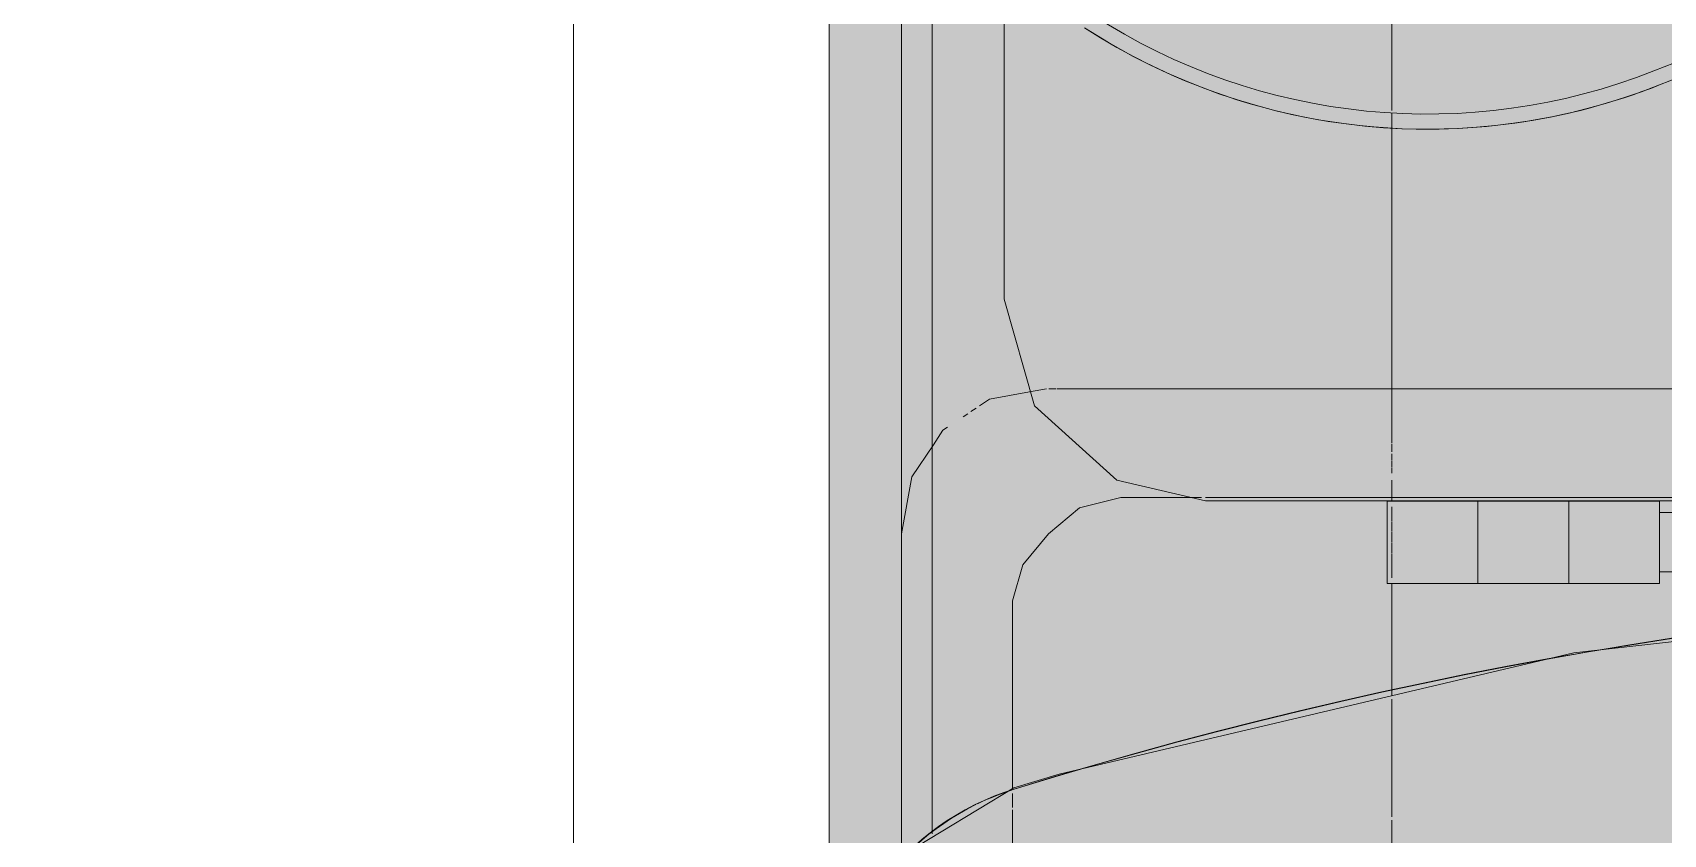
# Model space of a CAD drawing. Header units: metres. Extents: x 147 to 427, y -16 to 162.
# Drawn here: x 164.2614 to 164.477, y 80.7221 to 80.8281 of the extents above; entities that cross this region are included whole.
import ezdxf

# ---------------------------------------------------------------- set-up
doc = ezdxf.new("R2010")
doc.units = ezdxf.units.M
doc.layers.add('1053_ARQ_BASE_MATADOURO_dwg', color=7, linetype='Continuous', lineweight=5, true_color=0x767676)
for name, color, linetype, lineweight in [('A-EQUIPAMENTOS', 7, 'Continuous', 5), ('A_lay', 7, 'Continuous', 5), ('P-SANR-FIXT', 7, 'Continuous', 5)]:
    doc.layers.add(name, color=color, linetype=linetype, lineweight=lineweight)

# ---------------------------------------------------------------- blocks, each defined once
blk = doc.blocks.new('UT_Bacia com caixa acoplada - UT_Bacia com caixa acoplada-3248018-BANHEIROS E VESTIÁRIO')
at = {"layer": 'P-SANR-FIXT', "color": 254, "true_color": 0xe9e9e9}
for p, q in [((0.1254039361195992, -0.1282582755553453), (0.1254039361196014, -0.04527374010519418)), ((0.1254039361195971, -0.1442598327737424), (0.1254039361195992, -0.1287121220509812)), ((0.08999999999999937, -0.1612232300192106), (0.08999999999999937, -0.1610900000000008)), ((0.08999999999999937, -0.1689100000000008), (0.08999999999999937, -0.1687767699807911))]:
    blk.add_line(p, q, dxfattribs=at)
at = {"layer": 'P-SANR-FIXT', "color": 9, "true_color": 0xc0c0c0}
for p, q in [((0.1861473656077814, -0.4288368561510637), (0.1861473656077835, -0.1264695194501683)), ((0.08999999999984093, -0.1610900000000786), (-0.09000000000015713, -0.1610900000000786)), ((0.1019999999998425, -0.1595600000000781), (0.08999999999984093, -0.1595600000000824)), ((0.08999999999999939, -0.1595600000000009), (0.08999999999999939, -0.1704400000000009)), ((0.1019999999999994, -0.1704400000000009), (0.1019999999999994, -0.1595600000000009)), ((0.113999999999842, -0.1595600000000781), (0.1019999999998425, -0.1595600000000781)), ((0.1019999999999994, -0.1595600000000009), (0.1019999999999994, -0.1704400000000009)), ((0.1259999999998414, -0.1595600000000781), (0.113999999999842, -0.1595600000000781)), ((0.1139999999999994, -0.1595600000000009), (0.1139999999999994, -0.1704400000000009)), ((0.1139999999999994, -0.1704400000000009), (0.1139999999999994, -0.1595600000000009)), ((0.1259999999999994, -0.1704400000000009), (0.1259999999999994, -0.1595600000000009)), ((-0.09000000000015713, -0.1689100000000803), (0.08999999999983876, -0.1689100000000803)), ((0.1499999999998425, -0.1704735377196253), (-0.1500000000001586, -0.1704735377196253)), ((0.08999999999984093, -0.1704400000000808), (0.1019999999998404, -0.1704400000000808)), ((0.1019999999998404, -0.1704400000000808), (0.1139999999998398, -0.1704400000000765)), ((0.1139999999998398, -0.1704400000000765), (0.1259999999998436, -0.1704400000000765)), ((0.1766577445154901, -0.4410690897937763), (0.1766577445154901, -0.1971312822352729))]:
    blk.add_line(p, q, dxfattribs=at)
at = {"layer": 'P-SANR-FIXT', "color": 254, "true_color": 0xd3d3d3}
for p, q in [((0.1254039361195971, -0.1595600000000781), (0.1254039361195992, -0.1447886810322968)), ((0.08999999999999939, -0.1595600000000009), (0.08999999999999939, -0.1610802691492361)), ((0.08999999999999937, -0.1622352124855614), (0.08999999999999937, -0.1612232300192106)), ((0.1259999999999994, -0.1688466608896557), (0.1259999999999994, -0.1595600000000009)), ((0.08999999999999937, -0.1630450000000009), (0.08999999999999937, -0.1622755337379877)), ((0.08999999999999937, -0.1660119824663517), (0.08999999999999937, -0.16398801753365)), ((0.08999999999999937, -0.1677244662620178), (0.08999999999999937, -0.1669550000000009)), ((0.08999999999999937, -0.1687767699807911), (0.08999999999999937, -0.1677647875144402)), ((0.08999999999999939, -0.1689197308507653), (0.08999999999999939, -0.1697111781965882)), ((0.08999999999999939, -0.1697111781965882), (0.08999999999999939, -0.1702546364950134)), ((0.08999999999999939, -0.1702546364950134), (0.08999999999999939, -0.1704400000000009)), ((0.1259999999999994, -0.1697111781965882), (0.1259999999999994, -0.1688466608896557)), ((0.1259999999999994, -0.1704400000000009), (0.1259999999999994, -0.1697111781965882))]:
    blk.add_line(p, q, dxfattribs=at)
at = {"layer": 'P-SANR-FIXT', "color": 7, "true_color": 0xefefef}
for p, q in [((0.08999999999999937, -0.1612232300192106), (0.08999999999999937, -0.1610900000000008)), ((0.08999999999999937, -0.1689100000000008), (0.08999999999999937, -0.1687767699807911))]:
    blk.add_line(p, q, dxfattribs=at)
at = {"layer": 'P-SANR-FIXT', "color": 254, "true_color": 0xe0e0e0}
for p, q in [((0.08999999999999937, -0.1622352124855614), (0.08999999999999937, -0.1612232300192106)), ((0.08999999999999939, -0.1615861698236991), (0.08999999999999939, -0.1622311181832125)), ((0.1019999999999994, -0.1704400000000009), (0.1019999999999994, -0.1595600000000009)), ((0.1019999999999994, -0.1595600000000009), (0.1019999999999994, -0.1704400000000009)), ((0.1139999999999994, -0.1595600000000009), (0.1139999999999994, -0.1664079756053586)), ((0.1139999999999994, -0.1704400000000009), (0.1139999999999994, -0.1595600000000009)), ((0.1254039361195971, -0.1611103968153815), (0.1254039361195971, -0.1602888218034954)), ((0.1254039361195971, -0.1622240365116125), (0.1254039361195992, -0.1611533391104223)), ((0.08999999999999937, -0.1630450000000009), (0.08999999999999937, -0.1622755337379877)), ((0.08999999999999939, -0.1622800000000009), (0.08999999999999939, -0.1630279854517513)), ((0.1254039361195971, -0.1635268535320825), (0.1254039361195992, -0.1622800000000809)), ((0.1254039361195971, -0.164930063049863), (0.1254039361195971, -0.1635920243947202)), ((0.08999999999999939, -0.1639823944061702), (0.08999999999999939, -0.1660176055938304)), ((0.08999999999999937, -0.1660119824663517), (0.08999999999999937, -0.16398801753365)), ((0.1254039361195992, -0.1663380386552179), (0.1254039361195971, -0.1650000000000794)), ((0.08999999999999937, -0.1677244662620178), (0.08999999999999937, -0.1669550000000009)), ((0.08999999999999939, -0.1669720145482486), (0.08999999999999939, -0.1677200000000009)), ((0.08999999999999937, -0.1687767699807911), (0.08999999999999937, -0.1677647875144402)), ((0.08999999999999939, -0.1677688818167849), (0.08999999999999939, -0.168413830176301)), ((0.1139999999999994, -0.1664079756053586), (0.1139999999999994, -0.1704400000000009)), ((0.1254039361195992, -0.1676548291374446), (0.1254039361195971, -0.1664079756054343)), ((0.1254039361195992, -0.1687906974012638), (0.1254039361195992, -0.1677200000000823)), ((0.1254039361195992, -0.1696682359016227), (0.1254039361196014, -0.1688466608897323)), ((0.1254039361195971, -0.1731944036651898), (0.1254039361195992, -0.170549498954564)), ((0.1254039361195992, -0.1748391872454973), (0.1254039361195992, -0.1741078264664787)), ((0.1254039361195971, -0.1757949239991961), (0.1254039361195971, -0.1749045043818268)), ((0.1254039361195971, -0.1766716419234145), (0.1254039361195971, -0.1758744465292552)), ((0.1254039361195949, -0.1780239050521155), (0.1254039361195971, -0.1769653630765418)), ((0.1254039361195949, -0.2217182516414311), (0.1254039361195971, -0.1781184424302585)), ((0.1254039361195971, -0.4288368561510637), (0.1254039361195949, -0.2220563631806182))]:
    blk.add_line(p, q, dxfattribs=at)
at = {"layer": 'P-SANR-FIXT', "color": 9, "true_color": 0xc0c0c0, "flags": 128}
for points in [[(0.1753658744907061, -0.1325345878290294), (0.1897803646992655, -0.1238222036973854), (0.1984565347312973, -0.1093858870340055), (0.2000008217270398, -0.09910397061039598)], [(-0.175365874491031, -0.1325345878290294), (-0.107474220120663, -0.1492635060690681), (-0.03808391155566491, -0.1578727171758827), (0.03183745100290061, -0.1582421716127254), (0.1013148621707195, -0.1503667175911924), (0.1693795071607445, -0.1343561729093531), (0.1753658744907061, -0.1325345878290294)], [(0.1766577445154901, -0.1971312822352729), (0.172630222497184, -0.1830419823100724), (0.1617646336399016, -0.1732099792194129), (0.1499999999998425, -0.1704735377196253)]]:
    blk.add_lwpolyline(points, dxfattribs=at)
at = {"layer": 'P-SANR-FIXT', "color": 254, "true_color": 0xd3d3d3}
for centre, radius, start, end in [((0.1650000000000001, -0.0991039706103174), 0.03483948131924375, 287.2271624347441, 1.653888434361028e-13), ((0.165, -0.0991039706103174), 0.03479894077870307, 296.2249367244988, 359.9999999999994), ((0.165, -0.0991039706103174), 0.03479894077870308, 287.2271624347441, 295.8001718684177), ((1.624300693947589e-15, 0.4330317257974887), 0.5919690886741391, 252.7728375652484, 287.2271624347505), ((1.658140291738164e-15, 0.4330317257974888), 0.5919285481335987, 252.7728375652481, 287.2271624347501), ((0.1206777970490052, -0.3029529656485584), 0.08336298384423603, 57.03445195537769, 97.95297804908742), ((0.1206777970490052, -0.3029529656485584), 0.08336298384423611, 97.95297804908893, 111.5924867469906), ((0.1206777970490052, -0.3029529656485584), 0.08136298384423603, 57.03445195537842, 111.5924867469904), ((6.728626816130802e-17, 0.001961168904827609), 0.2445634715555092, 248.4075132530101, 291.5924867469892), ((6.728626816130802e-17, 0.001961168904827609), 0.2465634715555092, 248.4075132530093, 291.5924867469886)]:
    blk.add_arc(centre, radius, start, end, dxfattribs=at)
at = {"layer": 'P-SANR-FIXT', "color": 9, "true_color": 0xc0c0c0}
for centre, radius, start, end in [((0.1206777970490052, -0.3029529656485584), 0.08336298384423607, 57.03445195537844, 111.5924867469914), ((0.1206777970490052, -0.3029529656485584), 0.08136298384423604, 57.03445195537801, 111.5924867469908), ((6.728626816130802e-17, 0.001961168904827609), 0.2445634715555092, 248.4075132530095, 291.5924867469886), ((6.728626816130802e-17, 0.001961168904827609), 0.2465634715555092, 248.407513253009, 291.5924867469887)]:
    blk.add_arc(centre, radius, start, end, dxfattribs=at)
blk = doc.blocks.new('1053_ARQ_BASE_MATADOURO_dwg_acoplada-4039633-BANHEIROS E VESTIÁRIO')
at = {"layer": 'A-EQUIPAMENTOS', "true_color": 0xe2e2e2}
h = blk.add_hatch(color=254, dxfattribs=at)
h.paths.add_polyline_path([(-0.2002302526218179, -0.005489754939260729), (-0.2002302526218179, -0.09503543751138628), (-0.2043315815945648, -0.09503543751138628), (-0.2043315815945583, -0.1278460692935093), (-0.2002302526218135, -0.1278460692935137), (-0.2002441271853023, -0.489712500291207), (-0.1885919676296025, -0.5358962704052108), (-0.1664337464834637, -0.5780593665900623), (-0.135005393778895, -0.613850037029888), (-0.09605990424900249, -0.6412719678432237), (-0.05176955967595728, -0.6587956324672619), (-0.004604764458419271, -0.6654436048154492), (0.04280374735332992, -0.6608450776545356), (0.08781164780830471, -0.6452565453025301), (0.1279085090394416, -0.6195474970185924), (0.1622951856675308, -0.5831810002119359), (0.1867438702683435, -0.5395091850355113), (0.1997697473781865, -0.4911843245076975), (0.1997697473781865, -0.005489754939260729), (-0.2000635928640818, -0.005489754939265061)])
h.paths.add_polyline_path([(-0.1481872503808694, -0.0657990954703169), (-0.1481882678788165, -0.0657997105898234), (-0.149999999985319, -0.06579909579182015)])
at = {"layer": 'A-EQUIPAMENTOS', "color": 253, "true_color": 0xaaaaaa}
for p, q in [((0.1997697473781865, -0.1001754986342646), (0.1997697473781865, -0.4897107035870468)), ((0.190199979775258, -0.1626860492531819), (0.190199979775258, -0.4897107035869795))]:
    blk.add_line(p, q, dxfattribs=at)
at = {"layer": 'A-EQUIPAMENTOS', "color": 254, "true_color": 0xe1e1e1}
for p, q in [((0.1755577805660559, -0.1296169112247759), (0.1755577805660581, -0.1119097864219428)), ((0.1755577805660537, -0.1317763251418676), (0.1755577805660537, -0.1299201325819327)), ((0.1097812742813478, -0.1709100235075962), (0.1253913333196993, -0.1709100235076005)), ((0.109781274284735, -0.1852646749123178), (0.1253913333230866, -0.1852646749123178))]:
    blk.add_line(p, q, dxfattribs=at)
at = {"layer": 'A-EQUIPAMENTOS', "color": 254, "true_color": 0xd5d5d5}
for p, q in [((0.1253913333196993, -0.1709100235076005), (0.1499999990665388, -0.1709100235076005)), ((0.150564113748125, -0.1709100235076049), (0.1513450160515402, -0.1709100235076005)), ((0.1253913333230866, -0.1852646749123178), (0.169669751671376, -0.1852646749123178)), ((0.1697929416488186, -0.1852646749123178), (0.1707385108445333, -0.1852646749123178)), ((0.1710604445688039, -0.1852646749123178), (0.1732933188665937, -0.1848586977672533))]:
    blk.add_line(p, q, dxfattribs=at)
at = {"layer": 'A-EQUIPAMENTOS', "color": 9, "true_color": 0xc3c3c3}
for p, q in [((0.1803570638874766, -0.1827125544534058), (0.1810257066463752, -0.1822667926141387)), ((0.1814560833316454, -0.1819798748239585), (0.1820509146862079, -0.1815833205875908))]:
    blk.add_line(p, q, dxfattribs=at)
at = {"layer": 'A-EQUIPAMENTOS', "color": 253, "true_color": 0xaaaaaa, "flags": 128}
blk.add_lwpolyline([(0.1859996343937466, -0.1778940964083502), (0.1888328701174601, -0.1736442428227897), (0.1901999797750547, -0.1661251397060411), (0.1901999797750525, -0.1228548739494636)], dxfattribs=at)
at = {"layer": 'A-EQUIPAMENTOS', "color": 9, "true_color": 0xc3c3c3, "flags": 128}
for points in [[(0.1513450160515402, -0.1709100235076005), (0.1612031291613386, -0.1709100235076005), (0.1666715677917149, -0.1695429138500059), (0.1707728967644943, -0.1661251397060368), (0.1741906709084613, -0.1620238107332573), (0.1755577805660559, -0.1572389269316979), (0.1755577805660559, -0.1324258545886225)], [(0.1841283593219458, -0.1801983574971003), (0.1847315411446827, -0.1797962362819437), (0.1859996343937466, -0.1778940964083502)], [(0.1732933188665937, -0.1848586977672533), (0.1785795476855244, -0.1838975652546972), (0.1798995648483348, -0.1830175538128279)]]:
    blk.add_lwpolyline(points, dxfattribs=at)
at = {"layer": 'A-EQUIPAMENTOS', "color": 254, "true_color": 0xd5d5d5, "flags": 128}
for points in [[(-0.109781276148267, -0.1709100235076049), (-0.02426911381722413, -0.1709100235076005), (-0.0002302526218178514, -0.1709100235076005), (0.02380860857359276, -0.1709100235076005), (0.1097812742813478, -0.1709100235075962)], [(-0.1097812761448798, -0.1852646749123178), (-0.02455666162153592, -0.1852646749123135), (-0.0002302526218156857, -0.1852646749123178), (0.02409615637790454, -0.1852646749123178), (0.109781274284735, -0.1852646749123178)]]:
    blk.add_lwpolyline(points, dxfattribs=at)
blk = doc.blocks.new('1053_ARQ_BASE_MATADOURO_dwg_arq geral tgov-4039641-BANHEIROS E VESTIÁRIO')
at = {"layer": 'A_lay', "true_color": 0xaaaaaa}
h = blk.add_hatch(dxfattribs=at)
h.set_pattern_fill('FP_2', color=253, style=0, pattern_type=2)
h.set_pattern_definition([(90, (-0.43, 0), (-0.6125, 3.750480822388769e-17), []), (180, (-0.43, 0), (-7.500961644777538e-17, -0.6125), [])])
h.paths.add_polyline_path([(24.14822966558878, -2.590337723493509), (24.34668848430756, -2.590337723493509), (24.34668848617021, -2.570337669923834), (24.35711169127281, -2.543755948195614), (24.37443017339716, -2.519522556491582), (24.39488060643955, -2.501460239128137), (24.42011803813465, -2.488107217893872), (24.44778382906244, -2.481047816574507), (24.44778389646691, -2.100627074018052), (24.45969536727237, -2.053763900475781), (24.48241961285681, -2.011083122204752), (24.51465026883401, -1.975038358556181), (24.55453446924392, -1.947701739729681), (24.60170110257065, -1.930412727799137), (24.64778392725351, -1.924848058689153), (24.69578848891625, -1.930644801806689), (24.74103337716413, -1.947701772775767), (24.78091756788637, -1.975038405736567), (24.81314821108991, -2.011083180807156), (24.83587244154896, -2.05376396713129), (24.8477838964902, -2.10062714479857), (24.84801408497169, -2.462491778656773), (24.85188516124636, -2.462491780519418), (24.85188515810315, -2.480337759479812), (25.0435953682756, -2.480337793007427), (25.06741971116231, -2.484534449271102), (25.08973124521658, -2.493883603560301), (25.10943054890619, -2.507924567627021), (25.1255469207727, -2.525965459945286), (25.13728621164604, -2.547117298814979), (25.14406995708142, -2.570337807759578), (25.14406995428745, -2.590337723493509), (25.20822966611032, -2.590337723493509), (25.20857040762403, -2.577749533310771), (25.20956941184659, -2.575337723807483), (25.21115859805836, -2.573266656039101), (25.21322966584524, -2.571677469851447), (25.21564147536016, -2.570678465656952), (25.21822966577039, -2.570337723940543), (25.23172966530565, -2.570337723940543), (25.23229188906947, -2.502567209542501), (25.23394024605172, -2.498587723800029), (25.23656240333169, -2.495170461926163), (25.23997966522405, -2.49254830467031), (25.24395915097815, -2.490899947716144), (25.24822966521625, -2.490337723866038), (25.69005279557332, -2.489758873858138), (25.69005279557332, -2.305361665785245), (25.67319045179525, -2.300570495755752), (25.66048261489881, -2.293489695058125), (25.6489995422104, -2.282656683052507), (25.6404691541467, -2.26915374881843), (25.63556113606093, -2.253954797804725), (25.63469310683336, -2.237441443778986), (25.63792745828897, -2.221627729924193), (25.64474618449123, -2.207481917441733), (25.65489248926583, -2.195376899609588), (25.66914911699511, -2.185566048785049), (25.68238361811501, -2.180331684575382), (25.69822966633384, -2.178331807255677), (25.69822966633384, -1.840337721630862), (25.6999333749813, -1.827396769664991), (25.70517960382572, -1.815010341770665), (25.71287432694717, -1.804982383361788), (25.72322966577504, -1.7970364524095), (25.73528871325037, -1.792041431395917), (25.74822966521625, -1.790337722748453), (26.04822966502999, -1.790337722748453), (26.06117061713225, -1.79204143129126), (26.07322966476641, -1.797036452239057), (26.08358500376472, -1.804982383168904), (26.09153093488745, -1.81533772201921), (26.09652595605986, -1.827396769560334), (26.09822966484371, -1.840337721630862), (26.09822966484371, -1.890337724238568), (26.14822966558878, -1.890337724238568), (26.14822966558878, -1.780337722971968), (26.13564147528566, -1.779996981255558), (26.13322966577073, -1.778997977061068), (26.13115859798386, -1.77740879087341), (26.1295694117721, -1.775337723105032), (26.12857040754952, -1.77292591360174), (26.12822966580298, -1.770337723195487), (26.1282296659194, -1.75683772377663), (26.06045915165085, -1.756275499913447), (26.0564796659166, -1.754627142951052), (26.05306240404554, -1.752004985692392), (26.05044024678688, -1.748587723821333), (26.04879188982449, -1.744608238087091), (26.0482296659613, -1.740337723866035), (26.04879188982449, -1.736067209644989), (26.05044024678688, -1.732087723910742), (26.05306240404554, -1.728670462039679), (26.0564796659166, -1.726048304781023), (26.06045915165085, -1.724399947818628), (26.0647296658719, -1.723837723955441), (26.12822966603581, -1.723837723955441), (26.12857040754953, -1.707749532267686), (26.1295694117721, -1.705337722764399), (26.13115859798386, -1.703266654996021), (26.13322966577073, -1.701677468808372), (26.13564147528566, -1.700678464613872), (26.13822966569587, -1.700337722897467), (26.14822966558878, -1.700337722897463), (26.14822966558878, -0.6403377242385664), (26.0682296627203, -0.640337720513274), (26.0682296619054, -0.5203377194701926), (25.06822966330238, -0.5203377027063872), (25.06822966178898, -0.640337720513274), (24.45035819185451, -0.6403377242385664), (24.45679644057709, -0.6907394992518904), (24.45233918597225, -0.7433611013209628), (24.43884068512246, -0.7902279483165116), (24.41372752324061, -0.8369780234875127), (24.38208004072005, -0.8751394929172793), (24.34339159642901, -0.9063709795454671), (24.29821500297418, -0.9296274920725964), (24.24862514034852, -0.9433059665715883), (24.19857312708918, -0.946711321308133), (24.14822966558878, -0.9398319423197975), (24.14822966558878, -1.491993306204606), (24.16822985885684, -1.491993308067254), (24.19543186246981, -1.500559960448424), (24.21949643750553, -1.515864625159915), (24.23878904551218, -1.536867763255968), (24.25199927441829, -1.562142778306973), (24.25822984566931, -1.589972915127805), (24.25822973763589, -2.190702747553518), (24.25199915706233, -2.218532880990659), (24.23878892002448, -2.243807890363888), (24.21949630562927, -2.26481102087366), (24.19543172638218, -2.280115676605596), (24.1682297210211, -2.288682319223814), (24.14822966558878, -2.288682315498521), (24.14822966558878, -2.566552797289576)])
h.paths.add_polyline_path([(25.33881944254991, -1.89612029306584), (25.31076829042305, -1.895991699770027), (25.31126877618972, -1.786815233528545), (25.33931992796734, -1.786943826824358)])
h.paths.add_polyline_path([(24.91423196881097, -1.894173905253342), (24.88618081703336, -1.89404531195753), (24.88668130233437, -1.784868843853403), (24.9147324542284, -1.784997439011864)])
h.paths.add_polyline_path([(25.09859698836245, -1.771114109083943), (25.0846018277809, -1.766745014116098), (25.06582320493199, -1.766382090747289), (25.04914619342908, -1.748782759532265), (25.0323656562252, -1.73503077402704), (25.03411137824896, -1.709176868200236), (25.03894692333434, -1.672555740922621), (25.06203579623271, -1.633975697681241), (25.06693442736305, -1.631757171824507), (25.08584454504326, -1.60766544006758), (25.10471115121637, -1.595922693610123), (25.12309623917119, -1.589067157357864), (25.14346680289619, -1.591215172782472), (25.18513299990464, -1.639499943703345), (25.20181055064332, -1.668537851422957), (25.19795052509308, -1.720935761928488), (25.17139230039921, -1.758372414857079), (25.1269650813194, -1.770477404817874)])
h.paths.add_polyline_path([(25.41367495758478, -1.638537568971445), (25.40688530134522, -1.617704171687297), (25.39265089295823, -1.605508645996383), (25.38578134099972, -1.604163127019935), (25.38117737509329, -1.571510870009592), (25.39263235987183, -1.538559015840223), (25.39271265582666, -1.521043159067563), (25.40820811456088, -1.524985045194559), (25.4079016650796, -1.537796758115222), (25.41375832294598, -1.544386623427205), (25.42649868025929, -1.526178818195993), (25.43720943701938, -1.53136719018214), (25.44794882577863, -1.580173972994021), (25.44152869086266, -1.604985905811123), (25.43542127411066, -1.612342693053915)])
h.paths.add_polyline_path([(25.38408867316339, -1.362791229854271), (25.38044382966704, -1.362120595948671), (25.37709675402819, -1.360529458425995), (25.37427554392033, -1.358126250678928), (25.37217246015004, -1.355074747343953), (25.37093082440076, -1.351582903330491), (25.37063525209688, -1.347888682037526), (25.37478968244996, -1.266596270725062), (25.34537185786776, -1.266988560557295), (25.33534069592152, -1.23647995479398), (25.3763191695327, -1.236667808145214), (25.37725730559159, -1.227788581602238), (25.37884844311426, -1.22444150596339), (25.38125165086133, -1.221620295855528), (25.38430315419631, -1.219517212085239), (25.38779499820977, -1.218275576335947), (25.39148921950273, -1.217980004032079), (25.39513406299909, -1.218650637937674), (25.39848113863794, -1.220241775460354), (25.40130234874579, -1.222644983207413), (25.40340543251609, -1.225696486542392), (25.40464706826538, -1.229188330555849), (25.40474253695011, -1.236798105761344), (25.41185339773093, -1.236830703914101), (25.41011066548545, -1.266758188605239), (25.40321304963455, -1.266726568341187), (25.39832058707454, -1.352982652284107), (25.39672944955186, -1.356329727922955), (25.39432624180481, -1.359150938030816), (25.39127473846982, -1.361254021801111), (25.38778289445637, -1.362495657550398)])
h.paths.add_polyline_path([(24.84570530604124, -1.36147697025437), (24.84203324102436, -1.360976398108649), (24.83861585619351, -1.359542482183943), (24.8356860406774, -1.35727294148088), (24.83344345656172, -1.35432244144777), (24.83204093224791, -1.350892053785937), (24.83157404745017, -1.347215553745562), (24.8319550291637, -1.264107814058592), (24.86034770414718, -1.264237971976333), (24.85946615040433, -1.351017776680179), (24.85803223447963, -1.354435161511035), (24.85576269377656, -1.357364977027138), (24.85281219374345, -1.359607561142811), (24.84938180608162, -1.361010085456625)])
h.paths.add_polyline_path([(24.89086396771036, -1.334182113408976), (24.8911815403264, -1.264906464144521), (24.90149198961463, -1.234491107985306), (24.89115149667505, -1.234443705528906), (24.89208504778817, -1.030797811224988), (24.9041487375509, -1.036807134747437), (24.91014744888545, -1.035774366930061), (24.90880028798729, -1.329645516350795), (24.89968617493306, -1.329603733494809)])
h.paths.add_polyline_path([(24.86048493115251, -1.234303124248913), (24.83209225616902, -1.23417296819382), (24.83260916335525, -1.22693748788608), (24.83404307905534, -1.223520102962188), (24.83631261956552, -1.220590287298079), (24.83926311945063, -1.218347702989521), (24.84269350701942, -1.216945178451086), (24.84637000702806, -1.2164782934123), (24.85004207207667, -1.216978865316983), (24.85345945700057, -1.218412781017068), (24.85638927266467, -1.22068232152725), (24.85863185697323, -1.223632821412354), (24.86003438151166, -1.227063208981142), (24.86050126655045, -1.23073970898979)])
h.paths.add_polyline_path([(25.05241319863144, -1.021757256239583), (25.04802821460199, -1.009877651929786), (25.02188894769662, -0.9476123116909765), (24.9914710439045, -0.9264530185609343), (24.96339143614769, -0.9683988876640113), (24.94424402213209, -1.003584869205886), (24.93822884513084, -1.019324280321529), (24.92272415246772, -1.017574066302033), (24.92202502733581, -0.96107079088681), (24.89173952688016, -0.9603803418576043), (24.89007869316284, -0.9223246667533416), (24.94078561558873, -0.9256554264574579), (24.93944017868508, -0.908952405676175), (24.94558852002975, -0.8625662717967542), (24.96211821772177, -0.8336100634186794), (24.98451064457204, -0.8209121581166275), (24.99910639168248, -0.8248050250112351), (25.01425793906692, -0.8464217372237951), (25.03136868833117, -0.9005756843834445), (25.03208534047026, -0.9316525831817898), (25.05254704027922, -0.9329966399817939), (25.05608141783178, -0.9405912384390167), (25.05638958001528, -0.972301362082296)])
at = {"rotation": 179.9999898619997}
blk.add_blockref('1053_ARQ_BASE_MATADOURO_dwg_acoplada-4039633-BANHEIROS E VESTIÁRIO', (24.64755355706437, -2.590337812900703), dxfattribs=at)
blk = doc.blocks.new('1053_ARQ_BASE_MATADOURO_dwg-3625622-BANHEIROS E VESTIÁRIO')
blk.add_blockref('1053_ARQ_BASE_MATADOURO_dwg_arq geral tgov-4039641-BANHEIROS E VESTIÁRIO', (130.2097949645677, 83.1860339743535))

msp = doc.modelspace()

# ---------------------------------------------------------------- block references
at = {"layer": '1053_ARQ_BASE_MATADOURO_dwg', "color": 253, "true_color": 0xaaaaaa}
msp.add_blockref('1053_ARQ_BASE_MATADOURO_dwg-3625622-BANHEIROS E VESTIÁRIO', (9.709115587533281, 0), dxfattribs=at)
at = {"layer": 'P-SANR-FIXT', "color": 254, "true_color": 0xe0e0e0, "rotation": 179.999989898014}
msp.add_blockref('UT_Bacia com caixa acoplada - UT_Bacia com caixa acoplada-3248018-BANHEIROS E VESTIÁRIO', (164.5664641101391, 80.59569628982646), dxfattribs=at)

doc.saveas('drawing.dxf')
